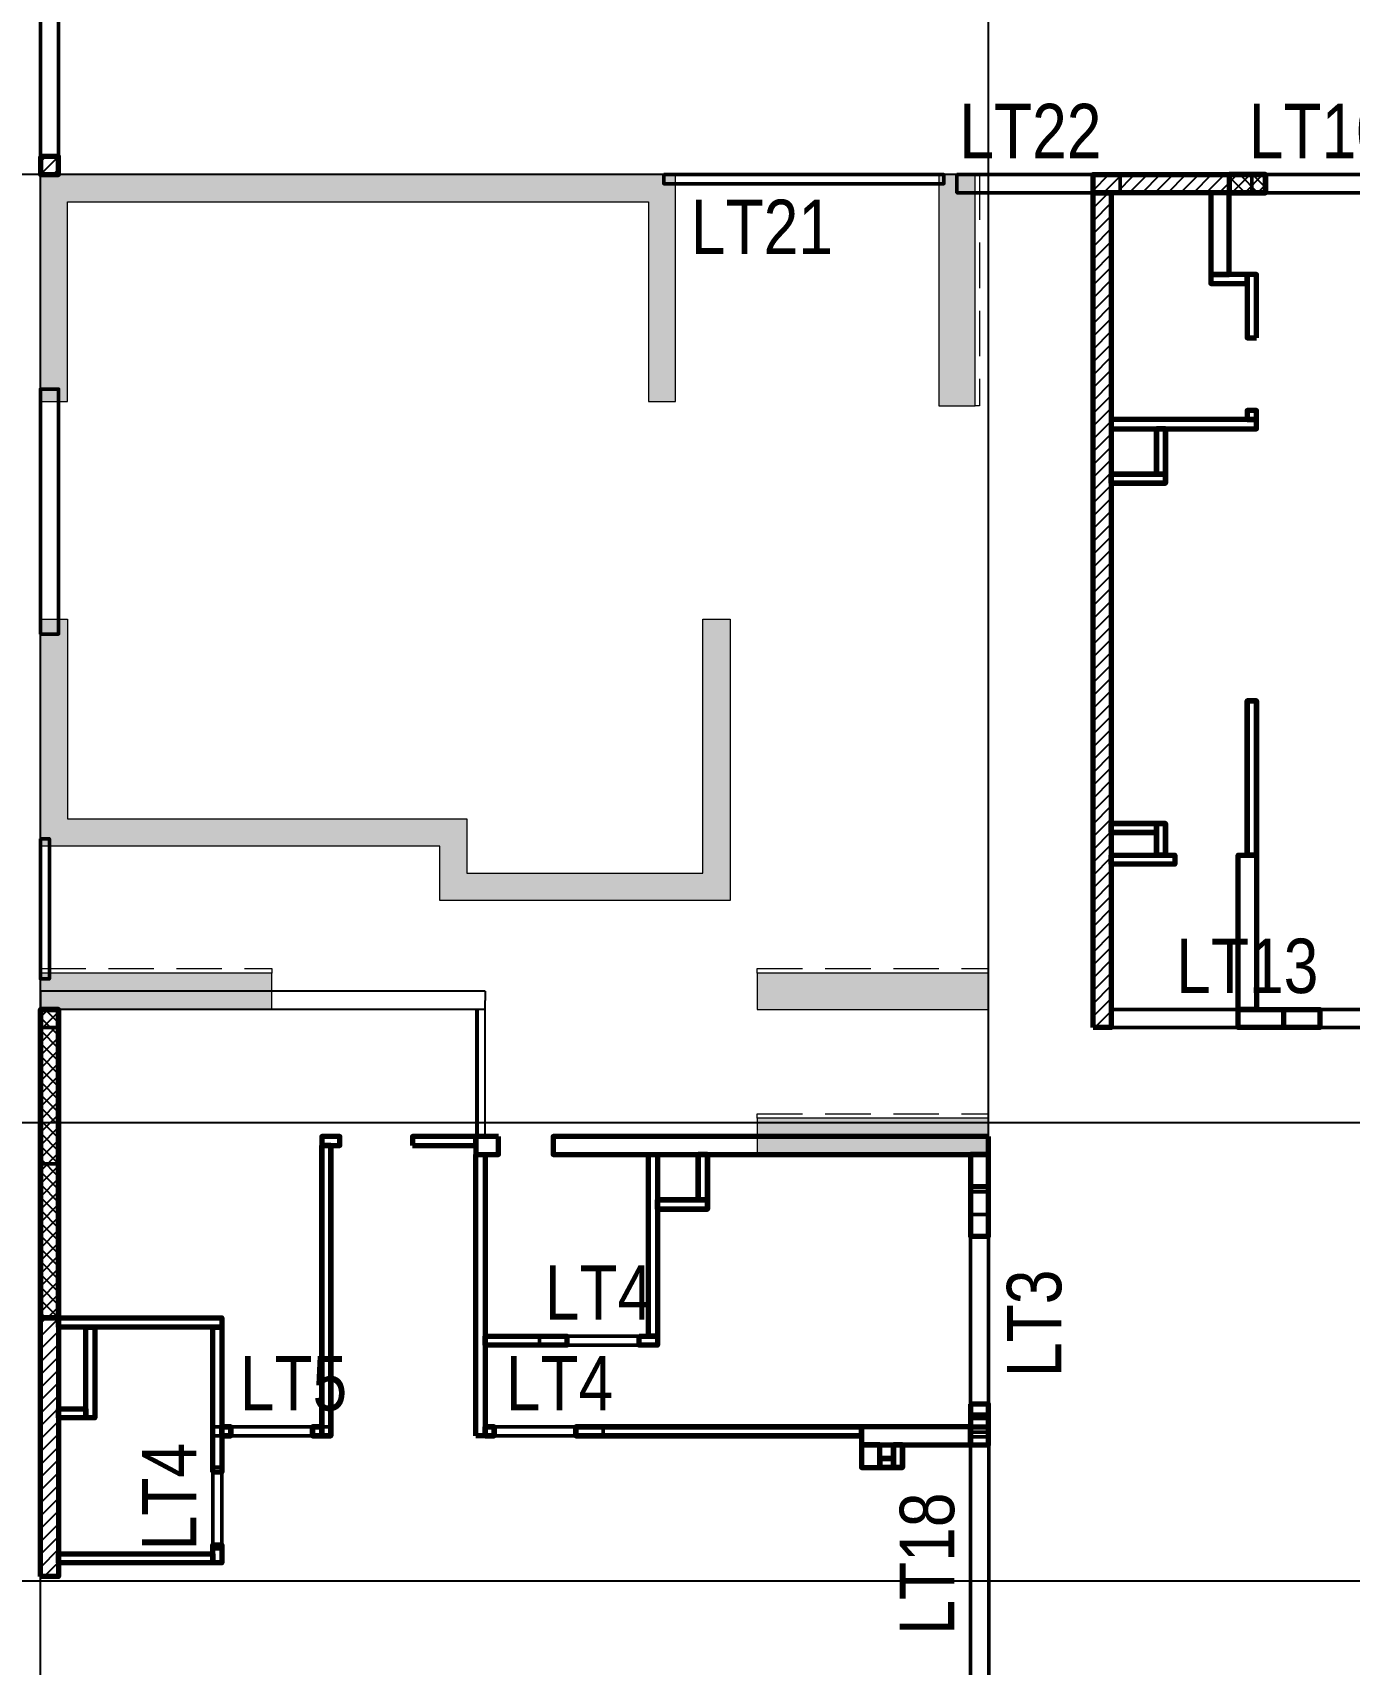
# Model space of a CAD drawing. Header units: millimetres. Extents: x -25197 to 555828, y -17247 to 174153.
# Drawn here: x 405500 to 420011, y 124632 to 142615 of the extents above; entities that cross this region are included whole.
import ezdxf
from ezdxf.enums import TextEntityAlignment as Align

# ---------------------------------------------------------------- set-up
doc = ezdxf.new("R2010")
doc.units = ezdxf.units.MM
doc.header["$LTSCALE"] = 250
doc.linetypes.add('CHG_XX_Cot_Tang 1$0$MB_Luoi truc$0$HTT Hidden 21', pattern=[3, 2, -1])
doc.linetypes.add('CHG_XX_Luoi truc$0$MB_Luoi truc$0$Center101', pattern=[13, 10, -1, 1, -1])
for name, color, linetype, lineweight in [('CHG_XX_Cot_Tang 1$0$NS-Pier', 150, 'Continuous', 9), ('CHG_XX_Cot_Tang 1$0$NS-Pier @ 1 VP1', 150, 'Continuous', 9), ('CHG_XX_Cot_Tang 1$0$NS-Pier @ 1 VP2', 150, 'Continuous', 9), ('CHG_XX_Cot_Tang 1$0$NS-Pier @ 1 VP3', 150, 'Continuous', 9), ('CHG_XX_Cot_Tang 1$0$NS-Pier @ 1 VPModel', 150, 'Continuous', 9), ('CHG_XX_Cot_Tang 1$0$NS-Pier @ 100', 150, 'Continuous', 9), ('CHG_XX_Cot_Tang 1$0$NS-Pier @ 150', 150, 'Continuous', 9), ('CHG_XX_Cot_Tang 1$0$NS-Pier @ 200', 150, 'Continuous', 9), ('CHG_XX_Cot_Tang 1$0$NS-Pier @ 350', 150, 'Continuous', 9), ('CTHEP', 2, 'Continuous', 50), ('MB Can ho 1PN$0$Wall Line', 4, 'Continuous', 70), ('mb can ho 2pn_TW A$0$Wall Line', 4, 'Continuous', 70), ('mb_unitmix twa 1-20$0$Wall Line', 4, 'Continuous', 70), ('Net cat Tuong', 4, 'Continuous', 9)]:
    doc.layers.add(name, color=color, linetype=linetype, lineweight=lineweight)
for name, color, linetype in [('CHG_XX_Luoi truc$0$Grid', 34, 'Continuous'), ('CHG_XX_Luoi truc$0$Grid Line', 8, 'CHG_XX_Luoi truc$0$MB_Luoi truc$0$Center101'), ('MB Can ho 1PN$0$Brick Wall', 4, 'Continuous'), ('mb can ho 2pn_TW A$0$Brick Wall', 4, 'Continuous'), ('mb_unitmix twa 1-20$0$Brick Wall', 4, 'Continuous'), ('mb_unitmix twa 1-20$0$Wall Hatch', 134, 'Continuous'), ('TEXT', 21, 'Continuous')]:
    doc.layers.add(name, color=color, linetype=linetype)
doc.styles.add('CHG_XX_Luoi truc$0$MB_Luoi truc$0$Grid A-F$0$VNI-HelveCB', font='VHELVCB_0.TTF')
doc.styles.add('TTP-HelCon', font='VHELVCN_0.TTF')

# ---------------------------------------------------------------- blocks, each defined once
blk = doc.blocks.new('*U2169')
at = {"layer": 'CHG_XX_Luoi truc$0$Grid Line'}
blk.add_line((0, 0), (0, 608), dxfattribs=at)
at = {"layer": 'CHG_XX_Luoi truc$0$Grid', "lineweight": -2, "style": 'CHG_XX_Luoi truc$0$MB_Luoi truc$0$Grid A-F$0$VNI-HelveCB'}
for tag, p in [('GRIDSUB', (0, 617)), ('GRID', (0, -9))]:
    blk.add_attdef(tag, text='', height=5, dxfattribs=at).set_placement(p, align=Align.MIDDLE)
blk = doc.blocks.new('*U2171')
at = {"layer": 'CHG_XX_Luoi truc$0$Grid Line'}
blk.add_line((0, 0), (0, 438), dxfattribs=at)
at = {"layer": 'CHG_XX_Luoi truc$0$Grid', "lineweight": -2, "style": 'CHG_XX_Luoi truc$0$MB_Luoi truc$0$Grid A-F$0$VNI-HelveCB'}
for tag, p in [('GRIDSUB', (0, 447)), ('GRID', (0, -9))]:
    blk.add_attdef(tag, text='', height=5, dxfattribs=at).set_placement(p, align=Align.MIDDLE)
blk = doc.blocks.new('CHG_XX_Luoi truc')
at = {"layer": 'CHG_XX_Luoi truc$0$Grid', "xscale": 300, "yscale": 300, "zscale": 300}
for p in [(12250, -12747), (22700, -12747)]:
    blk.add_blockref('*U2169', p, dxfattribs=at)
at = {"layer": 'CHG_XX_Luoi truc$0$Grid', "xscale": 300.0000000000013, "yscale": 300.0000000000013, "zscale": 300.0000000000013, "rotation": 90}
for p in [(110703, 141050), (110703, 130600), (110703, 125550)]:
    blk.add_blockref('*U2171', p, dxfattribs=at)
blk = doc.blocks.new('*U2323')
at = {"layer": 'CHG_XX_Cot_Tang 1$0$NS-Pier @ 1 VP1'}
h = blk.add_hatch(color=256, dxfattribs=at)
h.dxf.hatch_style = 1
h.paths.add_polyline_path([(400, 0), (0, 0), (0, -2550), (400, -2550)])
at = {"layer": 'CHG_XX_Cot_Tang 1$0$NS-Pier @ 1 VP2'}
h = blk.add_hatch(color=256, dxfattribs=at)
h.dxf.hatch_style = 1
h.paths.add_polyline_path([(400, 0), (0, 0), (0, -2550), (400, -2550)])
at = {"layer": 'CHG_XX_Cot_Tang 1$0$NS-Pier @ 1 VP3'}
h = blk.add_hatch(color=256, dxfattribs=at)
h.dxf.hatch_style = 1
h.paths.add_polyline_path([(400, 0), (0, 0), (0, -2550), (400, -2550)])
at = {"layer": 'CHG_XX_Cot_Tang 1$0$NS-Pier @ 1 VPModel'}
h = blk.add_hatch(color=256, dxfattribs=at)
h.dxf.hatch_style = 1
h.paths.add_polyline_path([(400, 0), (0, 0), (0, -2550), (400, -2550)])
at = {"layer": 'CHG_XX_Cot_Tang 1$0$NS-Pier @ 100'}
h = blk.add_hatch(color=256, dxfattribs=at)
h.dxf.hatch_style = 1
h.paths.add_polyline_path([(400, 0), (0, 0), (0, -2550), (400, -2550)])
at = {"layer": 'CHG_XX_Cot_Tang 1$0$NS-Pier @ 150'}
h = blk.add_hatch(color=256, dxfattribs=at)
h.dxf.hatch_style = 1
h.paths.add_polyline_path([(400, 0), (0, 0), (0, -2550), (400, -2550)])
at = {"layer": 'CHG_XX_Cot_Tang 1$0$NS-Pier @ 200'}
h = blk.add_hatch(color=256, dxfattribs=at)
h.dxf.hatch_style = 1
h.paths.add_polyline_path([(400, 0), (0, 0), (0, -2550), (400, -2550)])
at = {"layer": 'CHG_XX_Cot_Tang 1$0$NS-Pier @ 350'}
h = blk.add_hatch(color=256, dxfattribs=at)
h.dxf.hatch_style = 1
h.paths.add_polyline_path([(400, 0), (0, 0), (0, -2550), (400, -2550)])
blk = doc.blocks.new('CHG_XX_Cot_Tang 1$0$Block A_C450x2250')
at = {"layer": 'CHG_XX_Cot_Tang 1$0$NS-Pier', "color": 9, "linetype": 'CHG_XX_Cot_Tang 1$0$MB_Luoi truc$0$HTT Hidden 21'}
blk.add_lwpolyline([(0, 0), (-50, 0), (-50, -2550), (0, -2550)], dxfattribs=at)
at = {"layer": 'CHG_XX_Cot_Tang 1$0$NS-Pier'}
blk.add_lwpolyline([(400, -2550), (0, -2550), (0, 0), (400, 0)], close=True, dxfattribs=at)
blk.add_blockref('*U2323', (0, 0), dxfattribs=at)
blk = doc.blocks.new('CHG_XX_Cot_Tang 1')
at = {"layer": 'CHG_XX_Cot_Tang 1$0$NS-Pier'}
blk.add_hatch(color=256, dxfattribs=at).paths.add_polyline_path([(19250, 141050), (12250, 141050), (12250, 138550), (12550, 138550), (12550, 140750), (18950, 140750), (18950, 138550), (19250, 138550), (19250, 140750), (19250, 140750)])
h = blk.add_hatch(color=256, dxfattribs=at)
h.dxf.hatch_style = 1
h.paths.add_polyline_path([(16650, 133050), (19850, 133050), (19850, 136150), (19550, 136150), (19550, 133350), (16950, 133350), (16950, 133950), (12550, 133950), (12550, 136150), (12250, 136150), (12250, 133650), (16650, 133650)])
for points in [[(19250, 141050), (12250, 141050), (12250, 140750), (12250, 140750), (12250, 138550), (12550, 138550), (12550, 140750), (18950, 140750), (18950, 138550), (19250, 138550), (19250, 140750), (19250, 140750), (19250, 141050)], [(19850, 136150), (19850, 133050), (16650, 133050), (16650, 133650), (12250, 133650), (12250, 136150), (12550, 136150), (12550, 133950), (16950, 133950), (16950, 133350), (19550, 133350), (19550, 136150), (19850, 136150)]]:
    blk.add_lwpolyline(points, dxfattribs=at)
blk.add_blockref('CHG_XX_Luoi truc', (0, 0), dxfattribs=at)
at = {"layer": 'CHG_XX_Cot_Tang 1$0$NS-Pier', "xscale": -1}
blk.add_blockref('CHG_XX_Cot_Tang 1$0$Block A_C450x2250', (22550, 141050), dxfattribs=at)
at = {"layer": 'CHG_XX_Cot_Tang 1$0$NS-Pier', "xscale": -1, "rotation": 90}
for p in [(12250, 132250), (20150, 132250), (20150, 132250), (20150, 130650), (20150, 130650)]:
    blk.add_blockref('CHG_XX_Cot_Tang 1$0$Block A_C450x2250', p, dxfattribs=at)
blk = doc.blocks.new('*U1853')
at = {"layer": 'MB Can ho 1PN$0$Wall Line'}
blk.add_lwpolyline([(0, 500), (0, 0), (100, 0), (100, 500)], close=True, dxfattribs=at)
blk = doc.blocks.new('*U1845')
at = {"layer": 'MB Can ho 1PN$0$Wall Line'}
blk.add_lwpolyline([(500, 0), (0, 0), (0, -200), (500, -200)], close=True, dxfattribs=at)
blk = doc.blocks.new('*U1846')
at = {"layer": 'MB Can ho 1PN$0$Wall Line'}
blk.add_lwpolyline([(0, -1700), (0, 0), (-200, 0), (-200, -1700)], close=True, dxfattribs=at)
blk = doc.blocks.new('*U1847')
at = {"layer": 'MB Can ho 1PN$0$Wall Line'}
blk.add_lwpolyline([(0, -1700), (0, 0), (-100, 0), (-100, -1700)], close=True, dxfattribs=at)
blk = doc.blocks.new('*U1848')
at = {"layer": 'MB Can ho 1PN$0$Wall Line'}
blk.add_lwpolyline([(0, -350), (0, 0), (-100, 0), (-100, -350)], close=True, dxfattribs=at)
blk = doc.blocks.new('*U1849')
at = {"layer": 'MB Can ho 1PN$0$Wall Line'}
blk.add_lwpolyline([(-500, 0), (0, 0), (0, 100), (-500, 100)], close=True, dxfattribs=at)
blk = doc.blocks.new('*U1850')
at = {"layer": 'MB Can ho 1PN$0$Wall Line'}
blk.add_lwpolyline([(-700, 0), (0, 0), (0, 100), (-700, 100)], close=True, dxfattribs=at)
blk = doc.blocks.new('*U1852')
at = {"layer": 'MB Can ho 1PN$0$Wall Line'}
blk.add_lwpolyline([(-600, 0), (0, 0), (0, 100), (-600, 100)], close=True, dxfattribs=at)
blk = doc.blocks.new('*U1851')
at = {"layer": 'MB Can ho 1PN$0$Wall Line'}
blk.add_lwpolyline([(-1600, 0), (0, 0), (0, 100), (-1600, 100)], close=True, dxfattribs=at)
blk = doc.blocks.new('*U1854')
at = {"layer": 'MB Can ho 1PN$0$Wall Line'}
blk.add_lwpolyline([(0, 100), (0, 0), (100, 0), (100, 100)], close=True, dxfattribs=at)
blk = doc.blocks.new('*U1928')
at = {"layer": 'MB Can ho 1PN$0$Wall Line'}
blk.add_lwpolyline([(0, 700), (0, 0), (100, 0), (100, 700)], close=True, dxfattribs=at)
blk = doc.blocks.new('*U1856')
at = {"layer": 'MB Can ho 1PN$0$Wall Line'}
blk.add_lwpolyline([(400, 0), (0, 0), (0, -100), (400, -100)], close=True, dxfattribs=at)
blk = doc.blocks.new('*U1929')
at = {"layer": 'MB Can ho 1PN$0$Wall Line'}
blk.add_lwpolyline([(0, 900), (0, 0), (200, 0), (200, 900)], close=True, dxfattribs=at)
blk = doc.blocks.new('*U1564')
at = {"layer": 'mb can ho 2pn_TW A$0$Wall Line'}
blk.add_lwpolyline([(-1200, 0), (0, 0), (0, 200), (-1200, 200)], close=True, dxfattribs=at)
blk = doc.blocks.new('*U1571')
at = {"layer": 'mb can ho 2pn_TW A$0$Wall Line'}
blk.add_lwpolyline([(-3150, 0), (0, 0), (0, 100), (-3150, 100)], close=True, dxfattribs=at)
blk = doc.blocks.new('*U1565')
at = {"layer": 'mb can ho 2pn_TW A$0$Wall Line'}
blk.add_lwpolyline([(0, -450), (0, 0), (-200, 0), (-200, -450)], close=True, dxfattribs=at)
blk = doc.blocks.new('*U1569')
at = {"layer": 'mb can ho 2pn_TW A$0$Wall Line'}
blk.add_lwpolyline([(-4800, 0), (0, 0), (0, 200), (-4800, 200)], close=True, dxfattribs=at)
blk = doc.blocks.new('*U1572')
at = {"layer": 'mb can ho 2pn_TW A$0$Wall Line'}
blk.add_lwpolyline([(700, 0), (0, 0), (0, -100), (700, -100)], close=True, dxfattribs=at)
blk = doc.blocks.new('*U1531')
at = {"color": 9}
blk.add_lwpolyline([(0, 50), (1400, 50), (1400, -50), (0, -50)], close=True, dxfattribs=at)
blk.add_lwpolyline([(0, 50), (1400, 50), (1400, -30), (0, -30)], close=True)
blk = doc.blocks.new('*U1562')
at = {"layer": 'mb can ho 2pn_TW A$0$Wall Line'}
blk.add_lwpolyline([(100, 0), (0, 0), (0, -100), (100, -100)], close=True, dxfattribs=at)
blk = doc.blocks.new('*U1981')
at = {"layer": 'mb can ho 2pn_TW A$0$Wall Line'}
blk.add_lwpolyline([(0, 3200), (0, 0), (100, 0), (100, 3200)], close=True, dxfattribs=at)
blk = doc.blocks.new('*U1573')
at = {"layer": 'mb can ho 2pn_TW A$0$Wall Line'}
blk.add_lwpolyline([(200, 0), (0, 0), (0, -100), (200, -100)], close=True, dxfattribs=at)
blk = doc.blocks.new('*U1983')
at = {"layer": 'mb can ho 2pn_TW A$0$Wall Line'}
blk.add_lwpolyline([(100, 0), (0, 0), (0, -100), (100, -100)], close=True, dxfattribs=at)
blk = doc.blocks.new('*U1568')
at = {"layer": 'mb can ho 2pn_TW A$0$Wall Line'}
blk.add_lwpolyline([(-250, 0), (0, 0), (0, 200), (-250, 200)], close=True, dxfattribs=at)
blk = doc.blocks.new('*U1570')
at = {"layer": 'mb can ho 2pn_TW A$0$Wall Line'}
blk.add_lwpolyline([(0, -350), (0, 0), (-200, 0), (-200, -350)], close=True, dxfattribs=at)
blk = doc.blocks.new('*U1559')
at = {"layer": 'mb can ho 2pn_TW A$0$Wall Line'}
blk.add_lwpolyline([(0, -250), (0, 0), (-200, 0), (-200, -250)], close=True, dxfattribs=at)
blk = doc.blocks.new('*U1563')
at = {"layer": 'mb can ho 2pn_TW A$0$Wall Line'}
blk.add_lwpolyline([(-1800, 0), (0, 0), (0, 100), (-1800, 100)], close=True, dxfattribs=at)
blk = doc.blocks.new('*U1980')
at = {"layer": 'mb can ho 2pn_TW A$0$Wall Line'}
blk.add_lwpolyline([(0, 1000), (0, 0), (100, 0), (100, 1000)], close=True, dxfattribs=at)
blk = doc.blocks.new('*U1560')
at = {"layer": 'mb can ho 2pn_TW A$0$Wall Line'}
blk.add_lwpolyline([(0, 1600), (0, 0), (100, 0), (100, 1600)], close=True, dxfattribs=at)
blk = doc.blocks.new('*U1561')
at = {"layer": 'mb can ho 2pn_TW A$0$Wall Line'}
blk.add_lwpolyline([(300, 0), (0, 0), (0, -100), (300, -100)], close=True, dxfattribs=at)
blk = doc.blocks.new('*U1567')
at = {"layer": 'mb can ho 2pn_TW A$0$Wall Line'}
blk.add_lwpolyline([(0, 200), (0, 0), (100, 0), (100, 200)], close=True, dxfattribs=at)
blk = doc.blocks.new('*U1566')
at = {"layer": 'mb can ho 2pn_TW A$0$Wall Line'}
blk.add_lwpolyline([(1700, 0), (0, 0), (0, -100), (1700, -100)], close=True, dxfattribs=at)
blk = doc.blocks.new('*U1982')
at = {"layer": 'mb can ho 2pn_TW A$0$Wall Line'}
blk.add_lwpolyline([(0, 3100), (0, 0), (100, 0), (100, 3100)], close=True, dxfattribs=at)
blk = doc.blocks.new('*U1575')
at = {"layer": 'mb can ho 2pn_TW A$0$Wall Line'}
blk.add_lwpolyline([(0, -2000), (0, 0), (-100, 0), (-100, -2000)], close=True, dxfattribs=at)
blk = doc.blocks.new('*U1574')
at = {"layer": 'mb can ho 2pn_TW A$0$Wall Line'}
blk.add_lwpolyline([(900, 0), (0, 0), (0, -100), (900, -100)], close=True, dxfattribs=at)
blk = doc.blocks.new('*U1576')
at = {"layer": 'mb can ho 2pn_TW A$0$Wall Line'}
blk.add_lwpolyline([(-150, 0), (0, 0), (0, 100), (-150, 100)], close=True, dxfattribs=at)
blk = doc.blocks.new('*U1577')
at = {"layer": 'mb can ho 2pn_TW A$0$Wall Line'}
blk.add_lwpolyline([(0, 250), (0, 0), (100, 0), (100, 250)], close=True, dxfattribs=at)
blk = doc.blocks.new('*U1578')
at = {"layer": 'mb can ho 2pn_TW A$0$Wall Line'}
blk.add_lwpolyline([(0, -250), (0, 0), (-100, 0), (-100, -250)], close=True, dxfattribs=at)
blk = doc.blocks.new('*U1579')
at = {"layer": 'mb can ho 2pn_TW A$0$Wall Line'}
blk.add_lwpolyline([(550, 0), (0, 0), (0, -100), (550, -100)], close=True, dxfattribs=at)
blk = doc.blocks.new('*U1580')
at = {"layer": 'mb can ho 2pn_TW A$0$Wall Line'}
blk.add_lwpolyline([(0, -500), (0, 0), (-100, 0), (-100, -500)], close=True, dxfattribs=at)
blk = doc.blocks.new('*U1979')
at = {"layer": 'mb_unitmix twa 1-20$0$Wall Line'}
blk.add_lwpolyline([(0, -900), (0, 0), (-200, 0), (-200, -900)], close=True, dxfattribs=at)
blk = doc.blocks.new('*U1977')
at = {"layer": 'mb_unitmix twa 1-20$0$Wall Line'}
blk.add_lwpolyline([(0, -100), (0, 0), (-200, 0), (-200, -100)], close=True, dxfattribs=at)

msp = doc.modelspace()

# ---------------------------------------------------------------- hatches: boundary and pattern name
at = {"layer": 'mb_unitmix twa 1-20$0$Wall Hatch'}
h = msp.add_hatch(dxfattribs=at)
h.set_pattern_fill('LINE10', color=256, scale=100, angle=45, style=0, pattern_type=2)
h.set_pattern_definition([(45, (405736.06, 141200), (-70.71, 70.71), [])])
h.paths.add_polyline_path([(405586.05606, 141249.99999), (405586.05606, 141049.99999), (405786.05606, 141049.99999), (405786.05606, 141249.99999)])
h = msp.add_hatch(dxfattribs=at)
h.set_pattern_fill('LINE10', color=256, scale=100, angle=45, style=0, pattern_type=2)
h.set_pattern_definition([(45, (-1199782.71, 12932.05), (-70.710678, 70.710678), [])])
h.paths.add_polyline_path([(419086.05636, 140850.00001), (417186.05636, 140850.00001), (417186.05636, 141050.00001), (419086.05636, 141050.00001)])
h = msp.add_hatch(dxfattribs=at)
h.set_pattern_fill('LINE10', color=256, scale=100, angle=-45, style=0, pattern_type=2)
h.set_pattern_definition([(315, (413386.06, 146750), (70.7107, 70.7107), [])])
h.paths.add_polyline_path([(419086.05606, 141050.00002), (418686.05606, 141050.00002), (418686.05606, 140850.00002), (419086.05606, 140850.00002)])
h = msp.add_hatch(dxfattribs=at)
h.set_pattern_fill('LINE10', color=256, scale=100, angle=45, style=0, pattern_type=2)
h.set_pattern_definition([(45, (-1203132.71, 16882.05), (-70.710678, 70.710678), [])])
h.paths.add_polyline_path([(417186.05636, 131650.00001), (417186.05636, 140850.00001), (417386.05636, 140850.00001), (417386.05636, 131650.00001)])
h = msp.add_hatch(dxfattribs=at)
h.set_pattern_fill('LINE10', color=256, scale=100, angle=45, style=0, pattern_type=2)
h.set_pattern_definition([(45, (-1197332.71, 16882.05), (-70.710678, 70.710678), [])])
h.paths.add_polyline_path([(405586.05636, 128450), (405586.05636, 131850), (405786.05636, 131850), (405786.05636, 128450)])
h = msp.add_hatch(dxfattribs=at)
h.set_pattern_fill('LINE10', color=256, scale=100, angle=135, style=0, pattern_type=2)
h.set_pattern_definition([(135, (405636.06, 128600), (-70.7107, -70.7107), [])])
h.paths.add_polyline_path([(405786.05636, 128450), (405786.05636, 131850), (405586.05636, 131850), (405586.05636, 128450)])
h = msp.add_hatch(dxfattribs=at)
h.set_pattern_fill('LINE10', color=256, scale=100, angle=45, style=0, pattern_type=2)
h.set_pattern_definition([(45, (-1196782.71, 16882.05), (-70.710678, 70.710678), [])])
h.paths.add_polyline_path([(405586.05636, 125600.00001), (405586.05636, 128450.00001), (405786.05636, 128450.00001), (405786.05636, 125600.00001)])

# ---------------------------------------------------------------- linework, layer by layer
at = {"layer": 'CTHEP'}
for points in [[(405586.18215, 142850.00001), (405786.18185, 142850.00001), (405786.18185, 141049.99999), (405586.18215, 141049.99999)], [(412455.97848, 141050), (415542.40975, 141050), (415542.40975, 140949.99998), (412455.97848, 140949.99998)], [(415686.11544, 141050), (417486.18185, 141050), (417486.18185, 140850), (415686.11544, 140850)], [(418936.18215, 140850), (420436.18215, 140850), (420436.18215, 141050), (418936.18215, 141050)], [(405586.18187, 135986.64798), (405786.18185, 135986.64798), (405786.18185, 138686.64798), (405586.18187, 138686.64798)], [(405586.18185, 133730.2915), (405686.18187, 133730.2915), (405686.18187, 132186.28714), (405586.18185, 132186.28714)], [(417386.18186, 131650), (420386.18186, 131650), (420386.18186, 131850), (417386.18186, 131850)], [(405586.18185, 131650.00001), (405786.18185, 131650.00001), (405786.18185, 130150.00001), (405586.18185, 130150.00001)], [(415836.05606, 129590.76699), (416036.05606, 129590.76699), (416036.05606, 127390.76699), (415836.05606, 127390.76699)], [(411086.05608, 128250), (412386.05606, 128250), (412386.05606, 128150), (411086.05608, 128150)], [(407486.18185, 127250), (408786.18185, 127250), (408786.18185, 127150), (407486.18185, 127150)], [(410486.05606, 127250), (411786.05604, 127250), (411786.05604, 127150), (410486.05606, 127150)], [(407586.05606, 126805.21565), (407486.05606, 126805.21565), (407486.05606, 125906.5916), (407586.05606, 125906.5916)]]:
    msp.add_lwpolyline(points, close=True, dxfattribs=at)
at = {"layer": 'CTHEP', "elevation": 0.02472}
for points in [[(415836.05606, 129840.76699), (416036.05606, 129840.76699), (416036.05606, 127140.76699), (415836.05606, 127140.76699)], [(415836.18185, 127192.81933), (416036.18185, 127192.81933), (416036.18185, 124292.81933), (415836.18185, 124292.81933)]]:
    msp.add_lwpolyline(points, close=True, dxfattribs=at)
at = {"layer": 'MB Can ho 1PN$0$Brick Wall'}
for p, q in [((417186.05606, 131650), (417186.05606, 141050)), ((417186.05606, 141050), (419086.05606, 141050)), ((419086.05606, 141050), (419086.05606, 140950)), ((417386.05606, 131650), (417386.05606, 140850)), ((417386.05606, 140850), (419086.05606, 140850)), ((419086.05606, 140850), (419086.05606, 140950)), ((417186.05606, 131650), (417286.05606, 131650)), ((417386.05606, 131650), (417286.05606, 131650))]:
    msp.add_line(p, q, dxfattribs=at)
at = {"layer": 'mb can ho 2pn_TW A$0$Brick Wall'}
for p, q in [((410486.05606, 132050), (405586.05606, 132050)), ((405586.05606, 132050), (405586.05606, 125600)), ((410486.05606, 132050), (410486.05606, 131950)), ((410486.05606, 131850), (405786.05606, 131850)), ((405786.05606, 131850), (405786.05606, 125600)), ((410486.05606, 131850), (410486.05606, 131950)), ((405586.05606, 125600), (405686.05606, 125600)), ((405786.05606, 125600), (405686.05606, 125600))]:
    msp.add_line(p, q, dxfattribs=at)
at = {"layer": 'mb_unitmix twa 1-20$0$Wall Line'}
for points in [[(405586.05606, 141249.99999), (405586.05606, 141049.99999), (405786.05606, 141049.99999), (405786.05606, 141249.99999)], [(419086.05636, 140850.00001), (417186.05636, 140850.00001), (417186.05636, 141050.00001), (419086.05636, 141050.00001)], [(419086.05606, 141050.00002), (418686.05606, 141050.00002), (418686.05606, 140850.00002), (419086.05606, 140850.00002)], [(417186.05636, 131650.00001), (417186.05636, 140850.00001), (417386.05636, 140850.00001), (417386.05636, 131650.00001)], [(405586.05636, 128450), (405586.05636, 131850), (405786.05636, 131850), (405786.05636, 128450)], [(405786.05636, 128450), (405786.05636, 131850), (405586.05636, 131850), (405586.05636, 128450)], [(405586.05636, 125600.00001), (405586.05636, 128450.00001), (405786.05636, 128450.00001), (405786.05636, 125600.00001)]]:
    msp.add_lwpolyline(points, close=True, dxfattribs=at)

# ---------------------------------------------------------------- block references
at = {"layer": 'MB Can ho 1PN$0$Brick Wall', "rotation": 180}
for name, p in [('*U1929', (418686.05606, 140850.00001)), ('*U1928', (418986.05606, 139950)), ('*U1854', (418986.05606, 138450)), ('*U1853', (417986.05606, 138250.00001)), ('*U1847', (418886.05601, 133550.00001)), ('*U1848', (417886.05601, 133550.00001))]:
    msp.add_blockref(name, p, dxfattribs=at)
at = {"layer": 'MB Can ho 1PN$0$Brick Wall'}
for name, p in [('*U1856', (418486.05606, 139950)), ('*U1851', (418986.05606, 138249.99998, 0.0286)), ('*U1852', (417986.05606, 137650)), ('*U1849', (417886.0561, 133799.99998))]:
    msp.add_blockref(name, p, dxfattribs=at)
at = {"layer": 'MB Can ho 1PN$0$Brick Wall', "xscale": -1, "rotation": 180}
for name, p in [('*U1853', (417886.05606, 138250.00001)), ('*U1852', (417986.05606, 137750.00001)), ('*U1847', (418986.0561, 133550.00001)), ('*U1849', (417886.0561, 133900.00003)), ('*U1848', (417986.0561, 133550.00001)), ('*U1850', (418086.05606, 133550.00001)), ('*U1846', (418986.05606, 131850)), ('*U1845', (418786.05606, 131650))]:
    msp.add_blockref(name, p, dxfattribs=at)
at = {"layer": 'mb can ho 2pn_TW A$0$Brick Wall', "xscale": -1}
for name, p, rotation in [('*U1531', (410436.05605, 130450), 270), ('*U1981', (408686.05606, 130350), 180), ('*U1982', (410386.05606, 130250), 180), ('*U1575', (412386.05606, 128250), 180), ('*U1980', (406086.05606, 128350), 180), ('*U1560', (407486.05606, 128350), 180), ('*U1567', (407486.05606, 125950), 180)]:
    msp.add_blockref(name, p, dxfattribs=dict(at, rotation=rotation))
at = {"layer": 'mb can ho 2pn_TW A$0$Brick Wall'}
for name, p, rotation in [('*U1573', (408886.05606, 130350), 179.9999999999999), ('*U1572', (410386.05606, 130350), 179.9999999999999), ('*U1568', (410386.05606, 130450), 179.9999999999999), ('*U1569', (411236.05606, 130450), 179.9999999999999), ('*U1981', (408786.05606, 130350), 180), ('*U1570', (415836.05606, 129900), 179.9999999999999), ('*U1565', (415836.05606, 127050), 179.9999999999999), ('*U1562', (407686.05606, 127150), 179.9999999999999), ('*U1562', (408686.05606, 127150), 179.9999999999999), ('*U1983', (410586.05606, 127150), 179.9999999999999), ('*U1571', (411486.05606, 127250), 179.9999999999999), ('*U1564', (414636.05606, 127250), 179.9999999999999), ('*U1559', (414636.05606, 126800), 179.9999999999999), ('*U1577', (415086.05605, 127050), 179.9999999999999), ('*U1576', (414836.05606, 126899.99999), 179.9999999999999)]:
    msp.add_blockref(name, p, dxfattribs=dict(at, rotation=rotation))
at = {"layer": 'mb can ho 2pn_TW A$0$Brick Wall', "xscale": -1}
for name, p in [('*U1563', (405786.05606, 128350)), ('*U1574', (411386.05606, 128250)), ('*U1573', (412386.05606, 128250)), ('*U1561', (406086.05606, 127450)), ('*U1562', (407686.05606, 127250)), ('*U1562', (408686.05606, 127250)), ('*U1562', (410586.05606, 127250)), ('*U1571', (411486.05606, 127150)), ('*U1578', (414986.05605, 127050)), ('*U1576', (414836.05606, 126799.99999)), ('*U1566', (407486.05606, 125850))]:
    msp.add_blockref(name, p, dxfattribs=at)
at = {"layer": 'mb can ho 2pn_TW A$0$Wall Line', "rotation": 179.9999999999999}
msp.add_blockref('*U1580', (412836.05606, 129750), dxfattribs=at)
at = {"layer": 'mb can ho 2pn_TW A$0$Wall Line', "xscale": -1, "rotation": 180}
for name, p in [('*U1580', (412936.05606, 129750)), ('*U1579', (412386.05606, 129650))]:
    msp.add_blockref(name, p, dxfattribs=at)
at = {"layer": 'mb can ho 2pn_TW A$0$Wall Line'}
msp.add_blockref('*U1579', (412386.05606, 129750), dxfattribs=at)
at = {"layer": 'mb_unitmix twa 1-20$0$Brick Wall', "xscale": -1, "rotation": 270}
msp.add_blockref('*U1979', (419686.05606, 131850), dxfattribs=at)
at = {"layer": 'mb_unitmix twa 1-20$0$Brick Wall', "rotation": 180}
for name, p in [('*U1979', (415836.05606, 129349.99999)), ('*U1977', (415836.05606, 127249.99999))]:
    msp.add_blockref(name, p, dxfattribs=at)
at = {"layer": 'Net cat Tuong'}
for name in ['CHG_XX_Luoi truc', 'CHG_XX_Cot_Tang 1', 'CHG_XX_Cot_Tang 1']:
    msp.add_blockref(name, (393336.05606, 0), dxfattribs=at)

# ---------------------------------------------------------------- texts
at = {"layer": 'TEXT', "style": 'TTP-HelCon'}
for s, p in [('LT22', (416495.56535, 141050.00001)), ('LT10', (419686.18215, 141050)), ('LT21', (413537.33299, 139993.94107)), ('LT13', (418886.18185, 131850)), ('LT4', (411736.05607, 128250)), ('LT5', (408375.00264, 127250)), ('LT4', (411306.70184, 127250))]:
    msp.add_text(s, height=600, dxfattribs=at).set_placement(p, align=Align.BOTTOM_CENTER)
for s, p in [('LT3', (417016.58202, 128390.76699, -0.02472)), ('LT4', (407486.05606, 126480.17527)), ('LT18', (415836.18185, 125742.81933, -0.02472))]:
    msp.add_text(s, height=600, rotation=90, dxfattribs=at).set_placement(p, align=Align.BOTTOM_CENTER)

doc.saveas('drawing.dxf')
